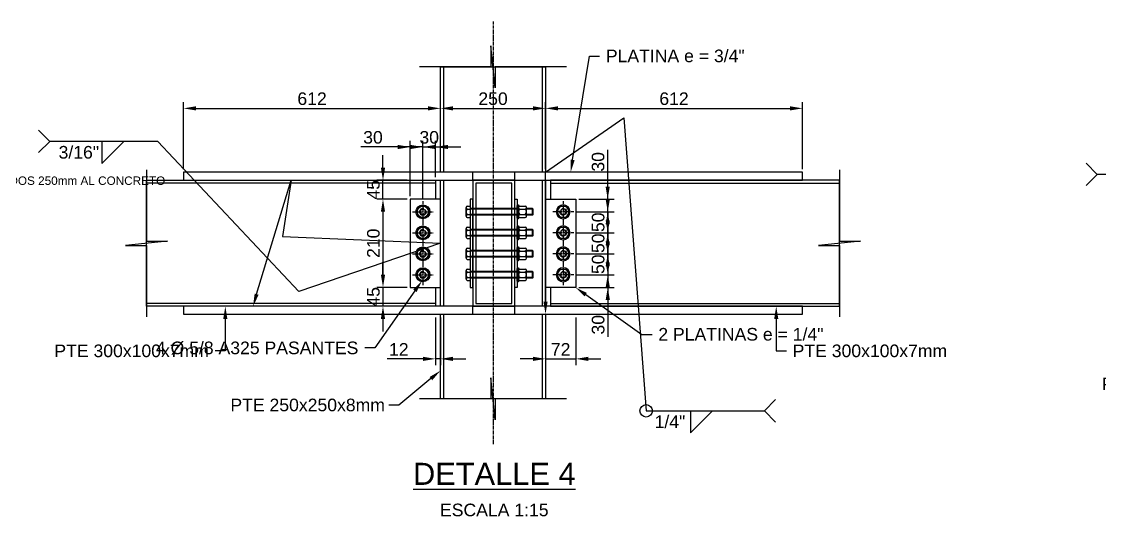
# Model space of a CAD drawing. Header units: millimetres. Extents: x -59786 to 1889966, y -10432 to 69447.
# Drawn here: x 2848 to 5417, y -5837 to -4659 of the extents above; entities that cross this region are included whole.
import ezdxf
from ezdxf import colors
from ezdxf.entities.mleader import LeaderData, LeaderLine
from ezdxf.enums import TextEntityAlignment as Align
from ezdxf.math import Vec2, Vec3

# ---------------------------------------------------------------- set-up
doc = ezdxf.new("R2010")
doc.units = ezdxf.units.MM
doc.header["$LTSCALE"] = 0.2
doc.linetypes.add('CENTER', pattern=[50.8, 31.75, -6.35, 6.35, -6.35])
doc.linetypes.add('HIDDEN', pattern=[9.525, 6.35, -3.175])
for name, color, linetype in [('EE-TEXTO 1', 4, 'Continuous'), ('EE-TEXTO 2', 2, 'Continuous'), ('SIM-COTAS', 1, 'Continuous'), ('SIM-EJES', 8, 'CENTER'), ('SIM-OCULTOS', 8, 'HIDDEN'), ('SIM-PLATINAS', 2, 'Continuous'), ('SIM-PTE 250x250x8mm', 51, 'Continuous'), ('SIM-PTE 300x100x7', 213, 'Continuous')]:
    doc.layers.add(name, color=color, linetype=linetype)
doc.styles.add('ARIAL EE', font='arial.ttf')
doc.styles.get("Standard").update_dxf_attribs({"font": 'arial.ttf'})
doc.dimstyles.new('EE 1_STANDAR', dxfattribs={"dimtxt": 2, "dimasz": 2, "dimexe": 1, "dimexo": 0.5, "dimgap": 0.5, "dimtad": 1, "dimdec": 0, "dimdsep": 46, "dimtxsty": 'ARIAL EE', "dimcen": 1.5, "dimclrd": 256, "dimclre": 256, "dimclrt": 2, "dimadec": 0, "dimazin": 0, "dimtfac": 1, "dimtdec": 0, "dimtix": 1, "dimtmove": 0, "dimatfit": 2, "dimfxl": 1, "dimlwd": -1, "dimlwe": -1, "dimarcsym": 0})

# ---------------------------------------------------------------- blocks, each defined once
blk = doc.blocks.new('TUERCA 5-8')
blk.add_lwpolyline([(919700.1, -652089.1), (919692.3, -652102.6), (919700.1, -652116.1), (919715.7, -652116.1), (919723.5, -652102.6), (919715.7, -652089.1)], close=True)
for radius in [16.7, 13.5, 6.44]:
    blk.add_circle((919707.9, -652102.6), radius)
blk.add_arc((919707.9, -652102.6), 7.94, 75, 15)
at = {"layer": 'SIM-EJES'}
for p, q in [((919707.9, -652077.6), (919707.9, -652127.6)), ((919682.9, -652102.6), (919732.9, -652102.6))]:
    blk.add_line(p, q, dxfattribs=at)
blk = doc.blocks.new('TUER 5-8')
blk.add_blockref('TUERCA 5-8', (-919707.9, 652102.6))
blk = doc.blocks.new('*U410')
for p, q in [((-13.5, 119.2), (-13.5, 112.3)), ((13.5, 112.3), (-13.5, 112.3)), ((-10.3, 122.2), (10.3, 122.2)), ((-7.9, 0), (-7.9, 112.3)), ((-6.6, 119.2), (-6.6, 112.3)), ((6.6, 119.2), (6.6, 112.3)), ((7.9, 0), (7.9, 112.3)), ((13.5, 119.2), (13.5, 112.3)), ((-13.5, -6.1), (-13.5, -18.6)), ((-10.3, -21.6), (10.3, -21.6)), ((-7.9, -36), (-7.9, -21.6)), ((-6.6, -6.1), (-6.6, -18.6)), ((6.6, -6.1), (6.6, -18.6)), ((7.9, -36), (7.9, -21.6)), ((13.5, -6.1), (13.5, -18.6)), ((-7.9, -36), (7.9, -36)), ((-7.9, -36), (-6.4, -37.5)), ((-6.4, -37.5), (6.4, -37.5)), ((7.9, -36), (6.4, -37.5))]:
    blk.add_line(p, q)
blk.add_lwpolyline([(-16.7, -1.6), (-16.7, -1.5, -0.414214), (-15.2, 0), (15.2, 0, -0.414214), (16.7, -1.5), (16.7, -1.6, -0.414214), (15.2, -3.1), (-15.2, -3.1, -0.414214)], format="xyb", close=True)
for centre, radius, start, end in [((-10.1, 118.7), 3.47, 7.7682, 172.2318), ((0, 113.4), 8.8, 41.2145, 138.7855), ((10.1, 118.7), 3.47, 7.7682, 172.2318), ((-10.1, -6.6), 3.47, 7.7682, 172.2318), ((-10.1, -18.1), 3.47, 187.7682, 352.2318), ((0, -11.9), 8.8, 41.2145, 138.7855), ((0, -12.8), 8.8, 221.2145, 318.7855), ((10.1, -6.6), 3.47, 7.7682, 172.2318), ((10.1, -18.1), 3.47, 187.7682, 352.2318)]:
    blk.add_arc(centre, radius, start, end)
at = {"layer": 'SIM-OCULTOS'}
for p, q in [((-6.4, 0), (-6.4, 112.3)), ((6.4, 0), (6.4, 112.3)), ((-6.4, -37.5), (-6.4, -21.6)), ((6.4, -37.5), (6.4, -21.8))]:
    blk.add_line(p, q, dxfattribs=at)
blk = doc.blocks.new('*D411')
at = {"layer": 'SIM-COTAS', "transparency": 16777216}
for p, q in [((3234, -5010.4), (3234, -4850.6)), ((3846, -5010.4), (3846, -4850.6)), ((3264, -4865.6), (3816, -4865.6))]:
    blk.add_line(p, q, dxfattribs=at)
for points in [[(3264, -4860.6), (3264, -4870.6), (3234, -4865.6)], [(3816, -4860.6), (3816, -4870.6), (3846, -4865.6)]]:
    blk.add_solid(points, dxfattribs=at)
at = {"layer": 'SIM-COTAS', "color": 2, "transparency": 16777216, "insert": (3540, -4842.8), "char_height": 30, "attachment_point": 5, "style": 'ARIAL EE'}
blk.add_mtext('612', dxfattribs=at)
blk = doc.blocks.new('*D412')
at = {"layer": 'SIM-COTAS', "transparency": 16777216}
for p, q in [((4096, -5010.4), (4096, -4850.6)), ((4708, -5010.4), (4708, -4850.6)), ((4126, -4865.6), (4678, -4865.6))]:
    blk.add_line(p, q, dxfattribs=at)
for points in [[(4126, -4860.6), (4126, -4870.6), (4096, -4865.6)], [(4678, -4860.6), (4678, -4870.6), (4708, -4865.6)]]:
    blk.add_solid(points, dxfattribs=at)
at = {"layer": 'SIM-COTAS', "color": 2, "transparency": 16777216, "insert": (4402, -4842.8), "char_height": 30, "attachment_point": 5, "style": 'ARIAL EE'}
blk.add_mtext('612', dxfattribs=at)
blk = doc.blocks.new('*D413')
at = {"layer": 'SIM-COTAS', "transparency": 16777216}
for p, q in [((3708.9, -5006.9), (3708.9, -4976.9)), ((3766.5, -5036.9), (3693.9, -5036.9)), ((3708.9, -5081.9), (3708.9, -5036.9)), ((3766.5, -5081.9), (3693.9, -5081.9)), ((3708.9, -5111.9), (3708.9, -5141.9))]:
    blk.add_line(p, q, dxfattribs=at)
for points in [[(3703.9, -5006.9), (3713.9, -5006.9), (3708.9, -5036.9)], [(3703.9, -5111.9), (3713.9, -5111.9), (3708.9, -5081.9)]]:
    blk.add_solid(points, dxfattribs=at)
at = {"layer": 'SIM-COTAS', "color": 2, "transparency": 16777216, "insert": (3686.2, -5059.4), "char_height": 30, "attachment_point": 5, "rotation": 90, "style": 'ARIAL EE'}
blk.add_mtext('45', dxfattribs=at)
blk = doc.blocks.new('*D414')
at = {"layer": 'SIM-COTAS', "transparency": 16777216}
for p, q in [((3766.5, -5081.9), (3693.9, -5081.9)), ((3708.9, -5111.9), (3708.9, -5261.9)), ((3766.5, -5291.9), (3693.9, -5291.9))]:
    blk.add_line(p, q, dxfattribs=at)
for points in [[(3703.9, -5111.9), (3713.9, -5111.9), (3708.9, -5081.9)], [(3703.9, -5261.9), (3713.9, -5261.9), (3708.9, -5291.9)]]:
    blk.add_solid(points, dxfattribs=at)
at = {"layer": 'SIM-COTAS', "color": 2, "transparency": 16777216, "insert": (3686.1, -5186.9), "char_height": 30, "attachment_point": 5, "rotation": 90, "style": 'ARIAL EE'}
blk.add_mtext('210', dxfattribs=at)
blk = doc.blocks.new('*D415')
at = {"layer": 'SIM-COTAS', "transparency": 16777216}
for p, q in [((3708.9, -5261.9), (3708.9, -5231.9)), ((3766.5, -5291.9), (3693.9, -5291.9)), ((3708.9, -5291.9), (3708.9, -5336.9)), ((3826.5, -5336.9), (3693.9, -5336.9)), ((3708.9, -5366.9), (3708.9, -5396.9))]:
    blk.add_line(p, q, dxfattribs=at)
for points in [[(3703.9, -5261.9), (3713.9, -5261.9), (3708.9, -5291.9)], [(3703.9, -5366.9), (3713.9, -5366.9), (3708.9, -5336.9)]]:
    blk.add_solid(points, dxfattribs=at)
at = {"layer": 'SIM-COTAS', "color": 2, "transparency": 16777216, "insert": (3686.2, -5314.4), "char_height": 30, "attachment_point": 5, "rotation": 90, "style": 'ARIAL EE'}
blk.add_mtext('45', dxfattribs=at)
blk = doc.blocks.new('*D416')
at = {"layer": 'SIM-COTAS', "transparency": 16777216}
for p, q in [((4244.1, -5051.9), (4244.1, -4964.1)), ((4175.5, -5081.9), (4259.1, -5081.9)), ((4244.1, -5111.9), (4244.1, -5081.9)), ((4170.5, -5111.9), (4259.1, -5111.9)), ((4244.1, -5141.9), (4244.1, -5171.9))]:
    blk.add_line(p, q, dxfattribs=at)
for points in [[(4239.1, -5051.9), (4249.1, -5051.9), (4244.1, -5081.9)], [(4239.1, -5141.9), (4249.1, -5141.9), (4244.1, -5111.9)]]:
    blk.add_solid(points, dxfattribs=at)
at = {"layer": 'SIM-COTAS', "color": 2, "transparency": 16777216, "insert": (4221.2, -4993), "char_height": 30, "attachment_point": 5, "rotation": 90, "style": 'ARIAL EE'}
blk.add_mtext('30', dxfattribs=at)
blk = doc.blocks.new('*D417')
at = {"layer": 'SIM-COTAS', "transparency": 16777216}
for p, q in [((4244.2, -5081.9), (4244.2, -5051.9)), ((4170.5, -5111.9), (4259.2, -5111.9)), ((4244.2, -5111.9), (4244.2, -5161.9)), ((4170.5, -5161.9), (4259.2, -5161.9)), ((4244.2, -5191.9), (4244.2, -5221.9))]:
    blk.add_line(p, q, dxfattribs=at)
for points in [[(4239.2, -5081.9), (4249.2, -5081.9), (4244.2, -5111.9)], [(4239.2, -5191.9), (4249.2, -5191.9), (4244.2, -5161.9)]]:
    blk.add_solid(points, dxfattribs=at)
at = {"layer": 'SIM-COTAS', "color": 2, "transparency": 16777216, "insert": (4221.4, -5136.9), "char_height": 30, "attachment_point": 5, "rotation": 90, "style": 'ARIAL EE'}
blk.add_mtext('50', dxfattribs=at)
blk = doc.blocks.new('*D418')
at = {"layer": 'SIM-COTAS', "transparency": 16777216}
for p, q in [((4244.2, -5131.9), (4244.2, -5101.9)), ((4170.5, -5161.9), (4259.2, -5161.9)), ((4244.2, -5161.9), (4244.2, -5211.9)), ((4170.5, -5211.9), (4259.2, -5211.9)), ((4244.2, -5241.9), (4244.2, -5271.9))]:
    blk.add_line(p, q, dxfattribs=at)
for points in [[(4239.2, -5131.9), (4249.2, -5131.9), (4244.2, -5161.9)], [(4239.2, -5241.9), (4249.2, -5241.9), (4244.2, -5211.9)]]:
    blk.add_solid(points, dxfattribs=at)
at = {"layer": 'SIM-COTAS', "color": 2, "transparency": 16777216, "insert": (4221.4, -5186.9), "char_height": 30, "attachment_point": 5, "rotation": 90, "style": 'ARIAL EE'}
blk.add_mtext('50', dxfattribs=at)
blk = doc.blocks.new('*D419')
at = {"layer": 'SIM-COTAS', "transparency": 16777216}
for p, q in [((4244.2, -5181.9), (4244.2, -5151.9)), ((4170.5, -5211.9), (4259.2, -5211.9)), ((4244.2, -5211.9), (4244.2, -5261.9)), ((4170.5, -5261.9), (4259.2, -5261.9)), ((4244.2, -5291.9), (4244.2, -5321.9))]:
    blk.add_line(p, q, dxfattribs=at)
for points in [[(4239.2, -5181.9), (4249.2, -5181.9), (4244.2, -5211.9)], [(4239.2, -5291.9), (4249.2, -5291.9), (4244.2, -5261.9)]]:
    blk.add_solid(points, dxfattribs=at)
at = {"layer": 'SIM-COTAS', "color": 2, "transparency": 16777216, "insert": (4221.4, -5236.9), "char_height": 30, "attachment_point": 5, "rotation": 90, "style": 'ARIAL EE'}
blk.add_mtext('50', dxfattribs=at)
blk = doc.blocks.new('*D420')
at = {"layer": 'SIM-COTAS', "transparency": 16777216}
for p, q in [((4244.2, -5231.9), (4244.2, -5201.9)), ((4170.5, -5261.9), (4259.2, -5261.9)), ((4244.2, -5261.9), (4244.2, -5291.9)), ((4175.5, -5291.9), (4259.2, -5291.9)), ((4244.2, -5321.9), (4244.2, -5409.8))]:
    blk.add_line(p, q, dxfattribs=at)
for points in [[(4239.2, -5231.9), (4249.2, -5231.9), (4244.2, -5261.9)], [(4239.2, -5321.9), (4249.2, -5321.9), (4244.2, -5291.9)]]:
    blk.add_solid(points, dxfattribs=at)
at = {"layer": 'SIM-COTAS', "color": 2, "transparency": 16777216, "insert": (4221.4, -5380.9), "char_height": 30, "attachment_point": 5, "rotation": 90, "style": 'ARIAL EE'}
blk.add_mtext('30', dxfattribs=at)
blk = doc.blocks.new('*D421')
at = {"layer": 'SIM-COTAS', "transparency": 16777216}
for p, q in [((3834, -5363.4), (3834, -5477.1)), ((3846, -5363.4), (3846, -5477.1)), ((3804, -5462.1), (3719.2, -5462.1)), ((3846, -5462.1), (3834, -5462.1)), ((3876, -5462.1), (3906, -5462.1))]:
    blk.add_line(p, q, dxfattribs=at)
for points in [[(3804, -5457.1), (3804, -5467.1), (3834, -5462.1)], [(3876, -5457.1), (3876, -5467.1), (3846, -5462.1)]]:
    blk.add_solid(points, dxfattribs=at)
at = {"layer": 'SIM-COTAS', "color": 2, "transparency": 16777216, "insert": (3746.6, -5439.6), "char_height": 30, "attachment_point": 5, "style": 'ARIAL EE'}
blk.add_mtext('12', dxfattribs=at)
blk = doc.blocks.new('*D422')
at = {"layer": 'SIM-COTAS', "transparency": 16777216}
for p, q in [((4096, -5363.4), (4096, -5477.1)), ((4168, -5363.4), (4168, -5477.1)), ((4066, -5462.1), (4036, -5462.1)), ((4096, -5462.1), (4168, -5462.1)), ((4198, -5462.1), (4228, -5462.1))]:
    blk.add_line(p, q, dxfattribs=at)
for points in [[(4066, -5457.1), (4066, -5467.1), (4096, -5462.1)], [(4198, -5457.1), (4198, -5467.1), (4168, -5462.1)]]:
    blk.add_solid(points, dxfattribs=at)
at = {"layer": 'SIM-COTAS', "color": 2, "transparency": 16777216, "insert": (4132, -5439.6), "char_height": 30, "attachment_point": 5, "style": 'ARIAL EE'}
blk.add_mtext('72', dxfattribs=at)
blk = doc.blocks.new('*D423')
at = {"layer": 'SIM-COTAS', "transparency": 16777216}
for p, q in [((3846, -5010.4), (3846, -4850.6)), ((4096, -5010.4), (4096, -4850.6)), ((3876, -4865.6), (4066, -4865.6))]:
    blk.add_line(p, q, dxfattribs=at)
for points in [[(3876, -4860.6), (3876, -4870.6), (3846, -4865.6)], [(4066, -4860.6), (4066, -4870.6), (4096, -4865.6)]]:
    blk.add_solid(points, dxfattribs=at)
at = {"layer": 'SIM-COTAS', "color": 2, "transparency": 16777216, "insert": (3971, -4842.8), "char_height": 30, "attachment_point": 5, "style": 'ARIAL EE'}
blk.add_mtext('250', dxfattribs=at)
blk = doc.blocks.new('*D424')
at = {"layer": 'SIM-COTAS', "transparency": 16777216}
for p, q in [((3744, -4957.6), (3656.2, -4957.6)), ((3774, -5074.4), (3774, -4942.6)), ((3804, -4957.6), (3774, -4957.6)), ((3804, -5079.4), (3804, -4942.6)), ((3834, -4957.6), (3864, -4957.6))]:
    blk.add_line(p, q, dxfattribs=at)
for points in [[(3744, -4952.6), (3744, -4962.6), (3774, -4957.6)], [(3834, -4952.6), (3834, -4962.6), (3804, -4957.6)]]:
    blk.add_solid(points, dxfattribs=at)
at = {"layer": 'SIM-COTAS', "color": 2, "transparency": 16777216, "insert": (3685.1, -4934.8), "char_height": 30, "attachment_point": 5, "style": 'ARIAL EE'}
blk.add_mtext('30', dxfattribs=at)
blk = doc.blocks.new('*D425')
at = {"layer": 'SIM-COTAS', "transparency": 16777216}
for p, q in [((3774, -4957.6), (3744, -4957.6)), ((3804, -5079.4), (3804, -4942.6)), ((3804, -4957.6), (3834, -4957.6)), ((3834, -5029.4), (3834, -4942.6)), ((3864, -4957.6), (3894, -4957.6))]:
    blk.add_line(p, q, dxfattribs=at)
for points in [[(3774, -4952.6), (3774, -4962.6), (3804, -4957.6)], [(3864, -4952.6), (3864, -4962.6), (3834, -4957.6)]]:
    blk.add_solid(points, dxfattribs=at)
at = {"layer": 'SIM-COTAS', "color": 2, "transparency": 16777216, "insert": (3819, -4934.8), "char_height": 30, "attachment_point": 5, "style": 'ARIAL EE'}
blk.add_mtext('30', dxfattribs=at)
blk = doc.blocks.new('AWS-FILL-IZQ')
at = {"transparency": 16777216}
for p, q in [((20, 0), (21.78, 1.78)), ((8.25, -3.5), (11.75, 0)), ((8.25, 0), (8.25, -3.5)), ((8.25, 0), (20, 0)), ((20, 0), (21.78, -1.78))]:
    blk.add_line(p, q, dxfattribs=at)
at = {"layer": 'EE-TEXTO 2', "color": 2, "transparency": 16777216, "style": 'ARIAL EE'}
for tag, p, flags in [('OBSERVACION', (22.3, -1.07), 4), ('DE-TANTO-CADA-TANTO', (12.07, -2.68), 12)]:
    blk.add_attdef(tag, p, '', height=2, dxfattribs=dict(at, flags=flags))
at = {"layer": 'EE-TEXTO 2', "color": 2, "transparency": 16777216, "style": 'ARIAL EE', "flags": 12}
blk.add_attdef('VALOR_SOLDADURA', text='', height=2, dxfattribs=at).set_placement((7.44, -2.73), align=Align.RIGHT)
blk = doc.blocks.new('AWS-FILL-DER')
at = {"transparency": 16777216}
for p, q in [((-19.75, 0), (-21.53, 1.78)), ((-11.5, -3.5), (-8, 0)), ((-19.75, 0), (-21.53, -1.78)), ((-8, 0), (-19.75, 0)), ((-11.5, 0), (-11.5, -3.5))]:
    blk.add_line(p, q, dxfattribs=at)
at = {"layer": 'EE-TEXTO 2', "color": 2, "transparency": 16777216, "style": 'ARIAL EE'}
for tag, flags, p in [('OBSERVACION', 4, (-21.91, -1.07)), ('VALOR_SOLDADURA', 12, (-11.92, -2.73))]:
    blk.add_attdef(tag, text='', height=2, dxfattribs=dict(at, flags=flags)).set_placement(p, align=Align.RIGHT)
at = {"layer": 'EE-TEXTO 2', "color": 2, "transparency": 16777216, "style": 'ARIAL EE', "flags": 12}
blk.add_attdef('DE-TANTO-CADA-TANTO', (-7.66, -2.68), '', height=2, dxfattribs=at)
blk = doc.blocks.new('TÍTULO')
at = {"layer": 'EE-TEXTO 1', "style": 'ARIAL EE'}
blk.add_attdef('%%UVISTAENPLANTA', text='', height=3.5, dxfattribs=at).set_placement((-0.54, 3.5), align=Align.CENTER)
at = {"layer": 'EE-TEXTO 2', "style": 'ARIAL EE'}
for tag, p in [('SUBTITULO', (-0.77, -1.27)), ('ESCALA1:100', (-0.32, -5.15))]:
    blk.add_attdef(tag, text='', height=2, dxfattribs=at).set_placement(p, align=Align.CENTER)

msp = doc.modelspace()

# ---------------------------------------------------------------- linework, layer by layer
at = {"layer": 'SIM-COTAS'}
for points in [[(4146.019, -4766.537), (3976.019, -4766.537), (3976.019, -4816.537), (3966.019, -4716.537), (3966.019, -4766.537), (3796.019, -4766.537)], [(3146.085, -5011.947), (3146.085, -5181.947), (3196.085, -5181.947), (3096.085, -5191.947), (3146.085, -5191.947), (3146.085, -5361.947)], [(4795.953, -5011.947), (4795.953, -5181.947), (4845.953, -5181.947), (4745.953, -5191.947), (4795.953, -5191.947), (4795.953, -5361.947)], [(4146.019, -5557.356), (3976.019, -5557.356), (3976.019, -5607.356), (3966.019, -5507.356), (3966.019, -5557.356), (3796.019, -5557.356)]]:
    msp.add_lwpolyline(points, dxfattribs=at)
msp.add_circle((4335.644, -5585.886), 15, dxfattribs=at)
at = {"layer": 'SIM-EJES'}
msp.add_line((3971.019, -4658.979), (3971.019, -5664.914), dxfattribs=at)
at = {"layer": 'SIM-OCULTOS'}
for p, q in [((3834.019, -5043.947), (3146.085, -5043.947)), ((4108.019, -5043.947), (4795.953, -5043.947)), ((3834.019, -5329.947), (3146.085, -5329.947)), ((4108.019, -5329.947), (4795.953, -5329.947))]:
    msp.add_line(p, q, dxfattribs=at)
for points in [[(3854.019, -5017.947), (3854.019, -4766.537), (4088.019, -4766.537), (4088.019, -5017.947)], [(3854.019, -5336.947), (3854.019, -5036.947)], [(4088.019, -5036.947), (4088.019, -5336.947)], [(4088.019, -5355.947), (4088.019, -5557.356), (3854.019, -5557.356), (3854.019, -5355.947)]]:
    msp.add_lwpolyline(points, dxfattribs=at)
at = {"layer": 'SIM-PLATINAS'}
for p, q in [((3922.821, -5036.947), (3922.821, -5017.947)), ((4022.821, -5036.947), (4022.821, -5017.947)), ((3922.821, -5355.947), (3922.821, -5336.947)), ((4022.821, -5355.947), (4022.821, -5336.947))]:
    msp.add_line(p, q, dxfattribs=at)
for points in [[(3234.019, -5036.947), (4708.019, -5036.947), (4708.019, -5017.947), (3234.019, -5017.947)], [(3774.019, -5291.947), (3846.019, -5291.947), (3846.019, -5081.947), (3774.019, -5081.947)], [(3916.821, -5291.947), (3922.821, -5291.947), (3922.821, -5081.947), (3916.821, -5081.947)], [(4028.821, -5291.947), (4022.821, -5291.947), (4022.821, -5081.947), (4028.821, -5081.947)], [(4168.019, -5291.947), (4096.019, -5291.947), (4096.019, -5081.947), (4168.019, -5081.947)], [(3234.019, -5355.947), (4708.019, -5355.947), (4708.019, -5336.947), (3234.019, -5336.947)]]:
    msp.add_lwpolyline(points, close=True, dxfattribs=at)
at = {"layer": 'SIM-PTE 250x250x8mm'}
for points in [[(3846.019, -5017.947), (3846.019, -4766.537), (4096.019, -4766.537), (4096.019, -5017.947)], [(3846.019, -5336.947), (3846.019, -5036.947)], [(4096.019, -5036.947), (4096.019, -5336.947)], [(4096.019, -5355.947), (4096.019, -5557.356), (3846.019, -5557.356), (3846.019, -5355.947)]]:
    msp.add_lwpolyline(points, dxfattribs=at)
at = {"layer": 'SIM-PTE 300x100x7'}
for points in [[(3834.019, -5291.947), (3834.019, -5336.947), (3146.085, -5336.947), (3146.085, -5036.947), (3834.019, -5036.947), (3834.019, -5081.947)], [(4108.019, -5291.947), (4108.019, -5336.947), (4795.953, -5336.947), (4795.953, -5036.947), (4108.019, -5036.947), (4108.019, -5081.947)]]:
    msp.add_lwpolyline(points, dxfattribs=at)
for points in [[(3922.821, -5036.947), (3922.821, -5336.947), (4022.821, -5336.947), (4022.821, -5036.947)], [(3929.821, -5043.947), (3929.821, -5329.947), (4015.821, -5329.947), (4015.821, -5043.947)]]:
    msp.add_lwpolyline(points, close=True, dxfattribs=at)

# ---------------------------------------------------------------- block references
for p in [(3804.019, -5111.947), (3804.019, -5161.947), (3804.019, -5211.947), (3804.019, -5261.947)]:
    msp.add_blockref('TUER 5-8', p)
at = {"xscale": -1}
for p in [(4138.019, -5111.947), (4138.019, -5161.947), (4138.019, -5211.947), (4138.019, -5261.947)]:
    msp.add_blockref('TUER 5-8', p, dxfattribs=at)
at = {"rotation": 90}
for p in [(4028.821, -5111.947), (4028.841, -5161.933), (4028.841, -5211.933), (4028.821, -5261.933)]:
    msp.add_blockref('*U410', p, dxfattribs=at)
at = {"layer": 'EE-TEXTO 1'}
ref = msp.add_blockref('TÍTULO', (4200.362, -5814.649), dxfattribs=dict(at, xscale=15, yscale=15, zscale=15))
ref.add_attrib('ESCALA1:100', 'ESCALA 1:15', dxfattribs={"layer": 'EE-TEXTO 2', "height": 30, "style": 'ARIAL EE'}).set_placement((3974.017, -5836.894), align=Align.CENTER)
ref.add_attrib('%%UVISTAENPLANTA', '%%UDETALLE 4', dxfattribs={"height": 52.5, "style": 'ARIAL EE'}).set_placement((3974.017, -5762.162), align=Align.CENTER)

# ---------------------------------------------------------------- dimensions: what is measured, and where the dimension line sits
at = {"layer": 'SIM-COTAS'}
for base, p1, p2, picture, middle in [((3846.019, -4865.605), (3234.019, -5017.947), (3846.019, -5017.947), '*D411', (3540.019, -4842.788)), ((4096.019, -4865.605), (3846.019, -5017.947), (4096.019, -5017.947), '*D423', (3971.019, -4842.788)), ((4708.019, -4865.605), (4096.019, -5017.947), (4708.019, -5017.947), '*D412', (4402.019, -4842.788)), ((3834.019, -4957.62), (3804.019, -5086.944), (3834.019, -5036.947), '*D425', (3819.019, -4934.793)), ((4168.019, -5462.135), (4096.019, -5355.947), (4168.019, -5355.947), '*D422', (4132.019, -5439.573))]:
    dim = msp.add_linear_dim(base=base, p1=p1, p2=p2, dimstyle='EE 1_STANDAR', dxfattribs=at)
    dim.commit()
    dim.dimension.update_dxf_attribs({"geometry": picture, "text_midpoint": middle})
for base, p1, p2, picture, middle in [((3804.019, -4957.62), (3774.019, -5081.947), (3804.019, -5086.944), '*D424', (3685.094, -4957.62)), ((3846.019, -5462.135), (3834.019, -5355.947), (3846.019, -5355.947), '*D421', (3746.598, -5462.135))]:
    dim = msp.add_linear_dim(base=base, p1=p1, p2=p2, dimstyle='EE 1_STANDAR', dxfattribs=at)
    dim.commit()
    dim.dimension.update_dxf_attribs({"geometry": picture, "text_midpoint": middle, "dimtype": 160})
for base, p1, p2, picture, middle in [((3708.912, -5036.947), (3774.019, -5081.947), (3774.019, -5036.947), '*D413', (3686.157, -5059.447)), ((4244.237, -5161.947), (4163.022, -5111.947), (4163.022, -5161.947), '*D417', (4221.42, -5136.947)), ((3708.912, -5291.947), (3774.019, -5081.947), (3774.019, -5291.947), '*D414', (3686.095, -5186.947)), ((4244.237, -5211.947), (4163.022, -5161.947), (4163.022, -5211.947), '*D418', (4221.42, -5186.947)), ((4244.237, -5261.947), (4163.022, -5211.947), (4163.022, -5261.947), '*D419', (4221.42, -5236.947)), ((3708.912, -5336.947), (3774.019, -5291.947), (3834.019, -5336.947), '*D415', (3686.157, -5314.447))]:
    dim = msp.add_linear_dim(base=base, p1=p1, p2=p2, angle=90, dimstyle='EE 1_STANDAR', dxfattribs=at)
    dim.commit()
    dim.dimension.update_dxf_attribs({"geometry": picture, "text_midpoint": middle})
for base, p1, p2, picture, middle in [((4244.075, -5111.947), (4168.019, -5081.947), (4163.022, -5111.947), '*D416', (4244.075, -4993.021)), ((4244.237, -5291.947), (4163.022, -5261.947), (4168.019, -5291.947), '*D420', (4244.237, -5380.872))]:
    dim = msp.add_linear_dim(base=base, p1=p1, p2=p2, angle=90, dimstyle='EE 1_STANDAR', dxfattribs=at)
    dim.commit()
    dim.dimension.update_dxf_attribs({"geometry": picture, "text_midpoint": middle, "dimtype": 160})

# ---------------------------------------------------------------- leaders
at = {"layer": 'SIM-COTAS', "linetype": 'Continuous'}
ml = msp.add_multileader_mtext('Standard', dxfattribs=at)
ml.set_content('\\A1;{\\C2;PTE 250x250x8mm}', color=256)
ml.set_leader_properties()
ml.build(insert=Vec2(0, 0))
ml.multileader.update_dxf_attribs({"dogleg_length": 0.0025, "arrow_head_size": 20, "scale": 10})
ctx = ml.context
ctx.base_point, ctx.scale, ctx.char_height, ctx.arrow_head_size, ctx.landing_gap_size, ctx.plane_origin = Vec3(1403.786, -4951.373), 10, 20, 20, 10, Vec3(-1471.362, 3061.308)
notes = []
notes.append((ctx, [(1, (1, 1, 0), (1681.249, -4951.373), (-1, 0), 16.058, [(0, [(1798.446, -4677.802)], 0, [])])]))
ctx.mtext.insert, ctx.mtext.width, ctx.mtext.flow_direction = Vec3(1413.786, -4941.203), 257.81295, 5
ml = msp.add_multileader_mtext('Standard', dxfattribs=at)
ml.set_content('\\A1;{\\C2;PLATINA e = 3/4"}', color=256)
ml.set_leader_properties()
ml.build(insert=Vec2(0, 0))
ml.multileader.update_dxf_attribs({"dogleg_length": 0.0025, "arrow_head_size": 30, "scale": 15})
ctx = ml.context
ctx.base_point, ctx.scale, ctx.char_height, ctx.arrow_head_size, ctx.landing_gap_size, ctx.plane_origin = Vec3(4224.693, -4740.967), 15, 30, 30, 15, Vec3(1526.875, 2645.281)
notes.append((ctx, [(0, (1, 1, 0), (4200.607, -4740.967), (1, 0), 24.087, [(0, [(4155.695, -5017.947)], 0, [])])]))
ctx.mtext.insert, ctx.mtext.width, ctx.mtext.flow_direction = Vec3(4239.693, -4725.701), 174.87091, 5
at = {"layer": 'SIM-COTAS'}
ml = msp.add_multileader_block('Standard', dxfattribs=at)
ml.set_content('AWS-FILL-IZQ', color=256, scale=15)
ml.set_attribute('VALOR_SOLDADURA', '1/4"', width=0)
ml.set_attribute('DE-TANTO-CADA-TANTO', '', width=0)
ml.set_attribute('OBSERVACION', '', width=0)
ml.set_leader_properties(color=256)
ml.build(insert=Vec2(0, 0))
ml.multileader.update_dxf_attribs({"arrow_head_size": 30, "scale": 15, "block_connection_type": 1})
ctx = ml.context
ctx.base_point, ctx.scale, ctx.char_height, ctx.arrow_head_size, ctx.landing_gap_size, ctx.plane_origin = Vec3(4441.032, -5585.886), 15, 60, 30, 30, Vec3(4474.925, -5429.893)
ctx.attachment_type = 1
notes.append((ctx, [(0, (1, 1, 0), (4335.644, -5585.886), (1, 0), 105.388, [(1, [(4096.019, -5355.947), (4096.019, -5017.947), (4282.826, -4888.04)], 0, [])])]))
ctx.block.insert = Vec3(4317.282, -5585.886)
ml = msp.add_multileader_block('Standard', dxfattribs=at)
ml.set_content('AWS-FILL-DER', color=256, scale=15)
ml.set_attribute('DE-TANTO-CADA-TANTO', '', width=0)
ml.set_attribute('VALOR_SOLDADURA', '3/16"', width=0)
ml.set_attribute('OBSERVACION', '', width=0)
ml.set_leader_properties(color=256)
ml.build(insert=Vec2(0, 0))
ml.multileader.update_dxf_attribs({"arrow_head_size": 30, "scale": 15, "block_connection_type": 1})
ctx = ml.context
ctx.base_point, ctx.scale, ctx.char_height, ctx.arrow_head_size, ctx.landing_gap_size, ctx.plane_origin = Vec3(2915.312, -4944.224), 15, 60, 30, 30, Vec3(3641.933, -5258.761)
ctx.attachment_type = 1
notes.append((ctx, [(0, (1, 1, 0), (3172.416, -4944.224), (-1, 0), 80.855, [(0, [(3399.367, -5336.947), (3490.052, -5036.947), (3469.649, -5170.959), (3846.019, -5186.947), (3508.153, -5301.605)], 0, [])])]))
ctx.block.insert = Vec3(3211.562, -4944.224)
ml = msp.add_multileader_block('Standard', dxfattribs=at)
ml.set_content('AWS-FILL-DER', color=256, scale=15)
ml.set_attribute('DE-TANTO-CADA-TANTO', '', width=0)
ml.set_attribute('VALOR_SOLDADURA', '3/16"', width=0)
ml.set_attribute('OBSERVACION', '', width=0)
ml.set_leader_properties(color=256)
ml.build(insert=Vec2(0, 0))
ml.multileader.update_dxf_attribs({"arrow_head_size": 30, "scale": 15, "block_connection_type": 1})
ctx = ml.context
ctx.base_point, ctx.scale, ctx.char_height, ctx.arrow_head_size, ctx.landing_gap_size, ctx.plane_origin = Vec3(5409.959, -5022.852), 15, 60, 30, 30, Vec3(6136.581, -5337.389)
ctx.attachment_type = 1
notes.append((ctx, [(0, (1, 1, 0), (5667.064, -5022.852), (-1, 0), 80.855, [(0, [(5894.015, -5415.575), (5984.7, -5115.575), (5964.296, -5249.587), (6340.667, -5265.575), (6002.801, -5380.234)], 0, [])])]))
ctx.block.insert = Vec3(5706.209, -5022.852)
at = {"layer": 'SIM-COTAS', "linetype": 'Continuous'}
ml = msp.add_multileader_mtext('Standard', dxfattribs=at)
ml.set_content('\\A1;{\\C2;4 %%C1" ASTM 193 B7 CABEZA INVERTIDA EMBEBIDOS 250mm AL CONCRETO }', color=256)
ml.set_leader_properties()
ml.build(insert=Vec2(0, 0))
ml.multileader.update_dxf_attribs({"dogleg_length": 0.0025, "arrow_head_size": 20, "scale": 10})
ctx = ml.context
ctx.base_point, ctx.scale, ctx.char_height, ctx.arrow_head_size, ctx.landing_gap_size, ctx.plane_origin = Vec3(2167.553, -5038.002), 10, 20, 20, 10, Vec3(-618.36, 2388.62)
notes.append((ctx, [(0, (1, 1, 0), (2151.496, -5038.002), (1, 0), 16.058, [(0, [(2073.696, -5228.968)], 0, [])])]))
ctx.mtext.insert, ctx.mtext.width, ctx.mtext.flow_direction = Vec3(2177.553, -5027.832), 319.10222, 5
ml = msp.add_multileader_mtext('Standard', dxfattribs=at)
ml.set_content('\\A1;{\\C2;8 %%C1/2" ASTM 193 B7 CABEZA INVERTIDA EMBEBIDOS 150mm AL CONCRETO }', color=256)
ml.set_leader_properties()
ml.build(insert=Vec2(0, 0))
ml.multileader.update_dxf_attribs({"dogleg_length": 0.0025, "arrow_head_size": 20, "scale": 10})
ctx = ml.context
ctx.base_point, ctx.scale, ctx.char_height, ctx.arrow_head_size, ctx.landing_gap_size, ctx.plane_origin = Vec3(712.463, -5061.142), 10, 20, 20, 10, Vec3(-2003.293, 2696.671)
notes.append((ctx, [(0, (1, 1, 0), (696.406, -5061.142), (1, 0), 16.058, [(0, [(614.242, -5281.673)], 0, [])])]))
ctx.mtext.insert, ctx.mtext.width, ctx.mtext.flow_direction = Vec3(722.463, -5050.971), 319.10222, 5
ml = msp.add_multileader_mtext('Standard', dxfattribs=at)
ml.set_content('\\A1;{\\C2;PTE 250x250x8mm}', color=256)
ml.set_leader_properties()
ml.build(insert=Vec2(0, 0))
ml.multileader.update_dxf_attribs({"dogleg_length": 0.0025, "arrow_head_size": 20, "scale": 10})
ctx = ml.context
ctx.base_point, ctx.scale, ctx.char_height, ctx.arrow_head_size, ctx.landing_gap_size, ctx.plane_origin = Vec3(1409.631, -5069.373), 10, 20, 20, 10, Vec3(-1419.508, 2856.563)
notes.append((ctx, [(1, (1, 1, 0), (1687.094, -5069.373), (-1, 0), 16.058, [(0, [(1778.696, -5162.179)], 0, [])])]))
ctx.mtext.insert, ctx.mtext.width, ctx.mtext.flow_direction = Vec3(1419.631, -5059.202), 257.81295, 5
ml = msp.add_multileader_mtext('Standard', dxfattribs=at)
ml.set_content('\\A1;{\\C2;4 Ø 5/8 A325 PASANTES}', color=256)
ml.set_leader_properties()
ml.build(insert=Vec2(0, 0))
ml.multileader.update_dxf_attribs({"dogleg_length": 0.0025, "arrow_head_size": 30, "scale": 15})
ctx = ml.context
ctx.base_point, ctx.scale, ctx.char_height, ctx.arrow_head_size, ctx.landing_gap_size, ctx.plane_origin = Vec3(3390.543, -5436.215), 15, 30, 30, 15, Vec3(688.628, 1876.444)
ctx.text_align_type = 2
notes.append((ctx, [(1, (1, 1, 0), (3689.397, -5436.215), (-1, 0), 24.087, [(0, [(3802.229, -5275.44)], 0, [])])]))
ctx.mtext.insert, ctx.mtext.width, ctx.mtext.alignment, ctx.mtext.flow_direction = Vec3(3650.311, -5420.96), 259.2522, 3, 5
ml = msp.add_multileader_mtext('Standard', dxfattribs=at)
ml.set_content('\\A1;{\\C2;2 PLATINAS e = 1/4"}', color=256)
ml.set_leader_properties()
ml.build(insert=Vec2(0, 0))
ml.multileader.update_dxf_attribs({"dogleg_length": 0.0025, "arrow_head_size": 30, "scale": 15})
ctx = ml.context
ctx.base_point, ctx.scale, ctx.char_height, ctx.arrow_head_size, ctx.landing_gap_size, ctx.plane_origin = Vec3(4349.565, -5403.804), 15, 30, 30, 15, Vec3(1570.573, 2007.185)
notes.append((ctx, [(0, (1, 1, 0), (4325.478, -5403.804), (1, 0), 24.087, [(0, [(4167.086, -5291.947)], 0, [])])]))
ctx.mtext.insert, ctx.mtext.width, ctx.mtext.flow_direction = Vec3(4364.565, -5388.548), 232.83672, 5
ml = msp.add_multileader_mtext('Standard', dxfattribs=at)
ml.set_content('\\A1;{\\C2;PTE 300x100x7mm}', color=256)
ml.set_leader_properties()
ml.build(insert=Vec2(0, 0))
ml.multileader.update_dxf_attribs({"dogleg_length": 0.0025, "arrow_head_size": 30, "scale": 15})
ctx = ml.context
ctx.base_point, ctx.scale, ctx.char_height, ctx.arrow_head_size, ctx.landing_gap_size, ctx.plane_origin = Vec3(3008.907, -5443.3), 15, 30, 30, 15, Vec3(5929.936, 1962.185)
ctx.text_align_type = 2
notes.append((ctx, [(0, (1, 1, 0), (3333.423, -5443.3), (-1, 0), 24.087, [(0, [(3333.423, -5336.947)], 0, [])])]))
ctx.mtext.insert, ctx.mtext.rotation, ctx.mtext.width, ctx.mtext.defined_height, ctx.mtext.alignment, ctx.mtext.flow_direction = Vec3(3294.336, -5428.034), 6.28318531, 282.89742, 30.655, 3, 5
ml = msp.add_multileader_mtext('Standard', dxfattribs=at)
ml.set_content('\\A1;{\\C2;PTE 300x100x7mm}', color=256)
ml.set_leader_properties()
ml.build(insert=Vec2(0, 0))
ml.multileader.update_dxf_attribs({"dogleg_length": 0.0025, "arrow_head_size": 30, "scale": 15})
ctx = ml.context
ctx.base_point, ctx.scale, ctx.char_height, ctx.arrow_head_size, ctx.landing_gap_size, ctx.plane_origin = Vec3(4669.521, -5443.3), 15, 30, 30, 15, Vec3(2048.921, 1962.185)
notes.append((ctx, [(0, (1, 1, 0), (4645.434, -5443.3), (1, 0), 24.087, [(0, [(4645.434, -5336.947)], 0, [])])]))
ctx.mtext.insert, ctx.mtext.width, ctx.mtext.defined_height, ctx.mtext.flow_direction = Vec3(4684.521, -5428.034), 282.89742, 30.655, 5
ml = msp.add_multileader_mtext('Standard', dxfattribs=at)
ml.set_content('\\A1;{\\C2;VIGA EN CONCRETO\\P300x400}', color=256)
ml.set_leader_properties()
ml.build(insert=Vec2(0, 0))
ml.multileader.update_dxf_attribs({"dogleg_length": 0.0025, "arrow_head_size": 20, "scale": 10})
ctx = ml.context
ctx.base_point, ctx.scale, ctx.char_height, ctx.arrow_head_size, ctx.landing_gap_size, ctx.plane_origin = Vec3(411.87, -5595.409), 10, 20, 20, 10, Vec3(-2351.615, 2167.32)
notes.append((ctx, [(0, (1, 1, 0), (395.812, -5595.409), (1, 0), 16.058, [(0, [(347.031, -5529.433)], 0, [])])]))
ctx.mtext.insert, ctx.mtext.width, ctx.mtext.flow_direction = Vec3(421.87, -5585.231), 319.10222, 5
ctx.mtext.has_bg_fill, ctx.mtext.bg_color, ctx.mtext.bg_scale_factor, ctx.mtext.bg_transparency, ctx.mtext.use_window_bg_color = 1, -1073741824, 1.5, 0, 1
for ctx, leaders in notes:
    for number, flags, end, landing, length, lines in leaders:
        leader = LeaderData()
        leader.index, (leader.has_last_leader_line, leader.has_dogleg_vector, leader.attachment_direction) = number, flags
        leader.last_leader_point, leader.dogleg_vector, leader.dogleg_length = Vec3(end), Vec3(landing), length
        for number, points, colour, breaks in lines:
            line = LeaderLine()
            line.index, line.vertices, line.color, line.breaks = number, Vec3.list(points), colors.encode_raw_color(colour), breaks
            leader.lines.append(line)
        ctx.leaders.append(leader)

# ---------------------------------------------------------------- next in the draw order: leaders
ml = msp.add_multileader_mtext('Standard', dxfattribs=at)
ml.set_content('\\A1;{\\C2;PTE 300x100x7mm}', color=256)
ml.set_leader_properties()
ml.build(insert=Vec2(0, 0))
ml.multileader.update_dxf_attribs({"dogleg_length": 0.0025, "arrow_head_size": 30, "scale": 15})
ctx = ml.context
ctx.base_point, ctx.scale, ctx.char_height, ctx.arrow_head_size, ctx.landing_gap_size, ctx.plane_origin = Vec3(5503.574, -5521.942), 15, 30, 30, 15, Vec3(8424.603, 1883.543)
ctx.text_align_type = 2
notes = []
notes.append((ctx, [(0, (1, 1, 0), (5828.09, -5521.942), (-1, 0), 24.087, [(0, [(5828.09, -5415.589)], 0, [])])]))
ctx.mtext.insert, ctx.mtext.rotation, ctx.mtext.width, ctx.mtext.defined_height, ctx.mtext.alignment, ctx.mtext.flow_direction = Vec3(5789.004, -5506.676), 6.28318531, 282.89742, 30.655, 3, 5
ml = msp.add_multileader_mtext('Standard', dxfattribs=at)
ml.set_content('\\A1;{\\C2;DADO EN CONCRETO}', color=256)
ml.set_leader_properties()
ml.build(insert=Vec2(0, 0))
ml.multileader.update_dxf_attribs({"dogleg_length": 0.0025, "arrow_head_size": 20, "scale": 10})
ctx = ml.context
ctx.base_point, ctx.scale, ctx.char_height, ctx.arrow_head_size, ctx.landing_gap_size, ctx.plane_origin = Vec3(1872.082, -5631.679), 10, 20, 20, 10, Vec3(-891.402, 2131.049)
notes.append((ctx, [(0, (1, 1, 0), (1856.024, -5631.679), (1, 0), 16.058, [(0, [(1807.244, -5565.703)], 0, [])])]))
ctx.mtext.insert, ctx.mtext.width, ctx.mtext.flow_direction = Vec3(1882.082, -5621.509), 161.2485, 5
ctx.mtext.has_bg_fill, ctx.mtext.bg_color, ctx.mtext.bg_scale_factor, ctx.mtext.bg_transparency, ctx.mtext.use_window_bg_color = 1, -1073741824, 1.5, 0, 1
for ctx, leaders in notes:
    for number, flags, end, landing, length, lines in leaders:
        leader = LeaderData()
        leader.index, (leader.has_last_leader_line, leader.has_dogleg_vector, leader.attachment_direction) = number, flags
        leader.last_leader_point, leader.dogleg_vector, leader.dogleg_length = Vec3(end), Vec3(landing), length
        for number, points, colour, breaks in lines:
            line = LeaderLine()
            line.index, line.vertices, line.color, line.breaks = number, Vec3.list(points), colors.encode_raw_color(colour), breaks
            leader.lines.append(line)
        ctx.leaders.append(leader)

# ---------------------------------------------------------------- next in the draw order: leaders
ml = msp.add_multileader_mtext('Standard', dxfattribs=at)
ml.set_content('\\A1;{\\C2;4 Ø 5/8 A325 PASANTES}', color=256)
ml.set_leader_properties()
ml.build(insert=Vec2(0, 0))
ml.multileader.update_dxf_attribs({"dogleg_length": 0.0025, "arrow_head_size": 30, "scale": 15})
ctx = ml.context
ctx.base_point, ctx.scale, ctx.char_height, ctx.arrow_head_size, ctx.landing_gap_size, ctx.plane_origin = Vec3(5898.679, -5553.09), 15, 30, 30, 15, Vec3(3183.296, 1797.802)
ctx.text_align_type = 2
notes = []
notes.append((ctx, [(1, (1, 1, 0), (6197.534, -5553.09), (-1, 0), 24.087, [(0, [(6296.896, -5354.083)], 0, [])])]))
ctx.mtext.insert, ctx.mtext.width, ctx.mtext.alignment, ctx.mtext.flow_direction = Vec3(6158.447, -5537.834), 259.2522, 3, 5
ml = msp.add_multileader_mtext('Standard', dxfattribs=at)
ml.set_content('\\A1;{\\C2;PTE 250x250x8mm}', color=256)
ml.set_leader_properties()
ml.build(insert=Vec2(0, 0))
ml.multileader.update_dxf_attribs({"dogleg_length": 0.0025, "arrow_head_size": 30, "scale": 15})
ctx = ml.context
ctx.base_point, ctx.scale, ctx.char_height, ctx.arrow_head_size, ctx.landing_gap_size, ctx.plane_origin = Vec3(3330.542, -5572.144), 15, 30, 30, 15, Vec3(6332.977, 1807.218)
notes.append((ctx, [(0, (1, 1, 0), (3746.736, -5572.144), (-1, 0), 24.087, [(0, [(3846.019, -5490.084)], 0, [])])]))
ctx.mtext.insert, ctx.mtext.rotation, ctx.mtext.width, ctx.mtext.defined_height, ctx.mtext.flow_direction = Vec3(3345.542, -5556.889), 6.28318531, 381.67817, 95.651, 5
for ctx, leaders in notes:
    for number, flags, end, landing, length, lines in leaders:
        leader = LeaderData()
        leader.index, (leader.has_last_leader_line, leader.has_dogleg_vector, leader.attachment_direction) = number, flags
        leader.last_leader_point, leader.dogleg_vector, leader.dogleg_length = Vec3(end), Vec3(landing), length
        for number, points, colour, breaks in lines:
            line = LeaderLine()
            line.index, line.vertices, line.color, line.breaks = number, Vec3.list(points), colors.encode_raw_color(colour), breaks
            leader.lines.append(line)
        ctx.leaders.append(leader)

doc.saveas('drawing.dxf')
